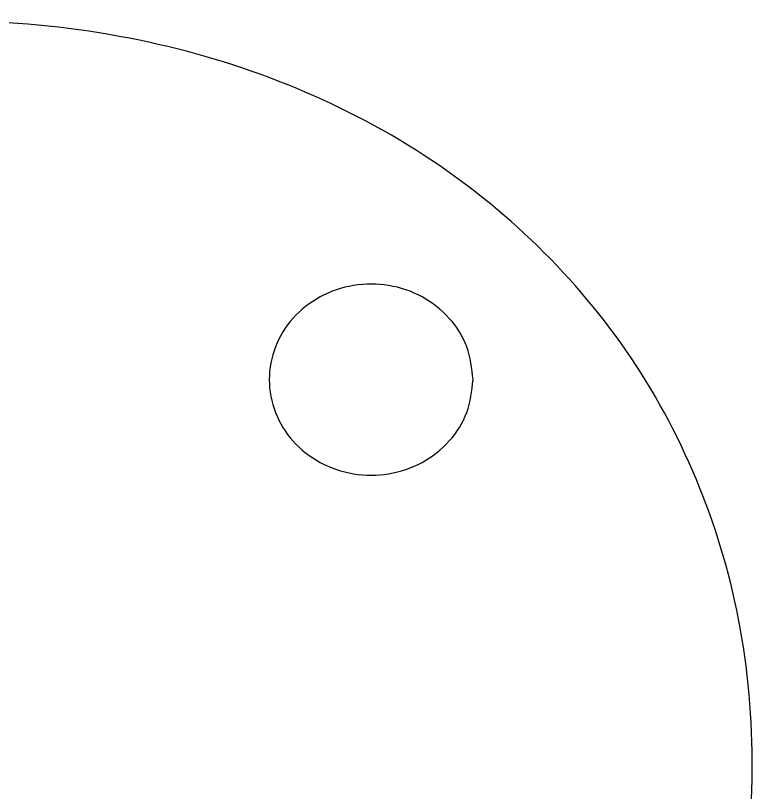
# Model space of a CAD drawing. Extents: x 75.6 to 113.1, y 82.9 to 117.5.
# Drawn here: x 98.51 to 113.05, y 102.31 to 117.51 of the extents above; entities that cross this region are included whole.
import ezdxf

# ---------------------------------------------------------------- set-up
doc = ezdxf.new("R2010")
doc.units = 0
doc.layers.add('Layer_1', color=7, linetype='CONTINUOUS')

msp = doc.modelspace()

# ---------------------------------------------------------------- linework, layer by layer
at = {"layer": 'Layer_1', "color": 1}
msp.add_lwpolyline([(107.464509, 110.385967)], close=True, dxfattribs=at)
for points, knots in [([(106.074617, 88.715588), (104.249354, 87.36335), (100.649104, 84.696121), (94.172017, 82.903995), (87.750406, 83.03344), (82.005764, 85.283429), (77.720631, 89.422948), (75.517658, 94.943519), (75.68874, 101.044047), (78.085845, 106.95001), (82.368448, 112.0185), (88.034386, 115.689566), (94.438585, 117.565183), (100.87869, 117.414553), (106.619057, 115.169462), (110.904213, 111.029918), (113.111088, 105.504876), (112.923489, 99.423268), (110.593048, 93.440943), (107.612551, 90.323953), (106.074617, 88.715588)], [0, 0, 0, 0, 6.766367, 13.346357, 19.73316, 25.749556, 31.41027, 37.120766, 43.060724, 49.272926, 55.895829, 62.662196, 69.242186, 75.628989, 81.645385, 87.3061, 93.016595, 98.956553, 105.168756, 111.791658, 111.791658, 111.791658, 111.791658]), ([(107.464509, 110.385967), (107.440373, 110.166782), (107.392089, 109.728319), (107.020945, 109.153777), (106.482731, 108.73004), (105.820406, 108.506757), (105.119279, 108.506757), (104.457975, 108.73004), (103.915794, 109.153777), (103.558955, 109.728319), (103.43355, 110.385967), (103.558955, 111.043616), (103.915794, 111.618158), (104.457975, 112.041895), (105.119279, 112.265178), (105.820406, 112.265178), (106.482731, 112.041895), (107.020945, 111.618158), (107.392089, 111.043616), (107.440373, 110.605153), (107.464509, 110.385967)], [0, 0, 0, 0, 0.653902, 1.308081, 1.986449, 2.677561, 3.363637, 4.054749, 4.733116, 5.387296, 6.041197, 6.695099, 7.349279, 8.027646, 8.718758, 9.404834, 10.095946, 10.774313, 11.428493, 12.082395, 12.082395, 12.082395, 12.082395])]:
    msp.add_open_spline(points, degree=3, knots=knots, dxfattribs=at)

doc.saveas('drawing.dxf')
